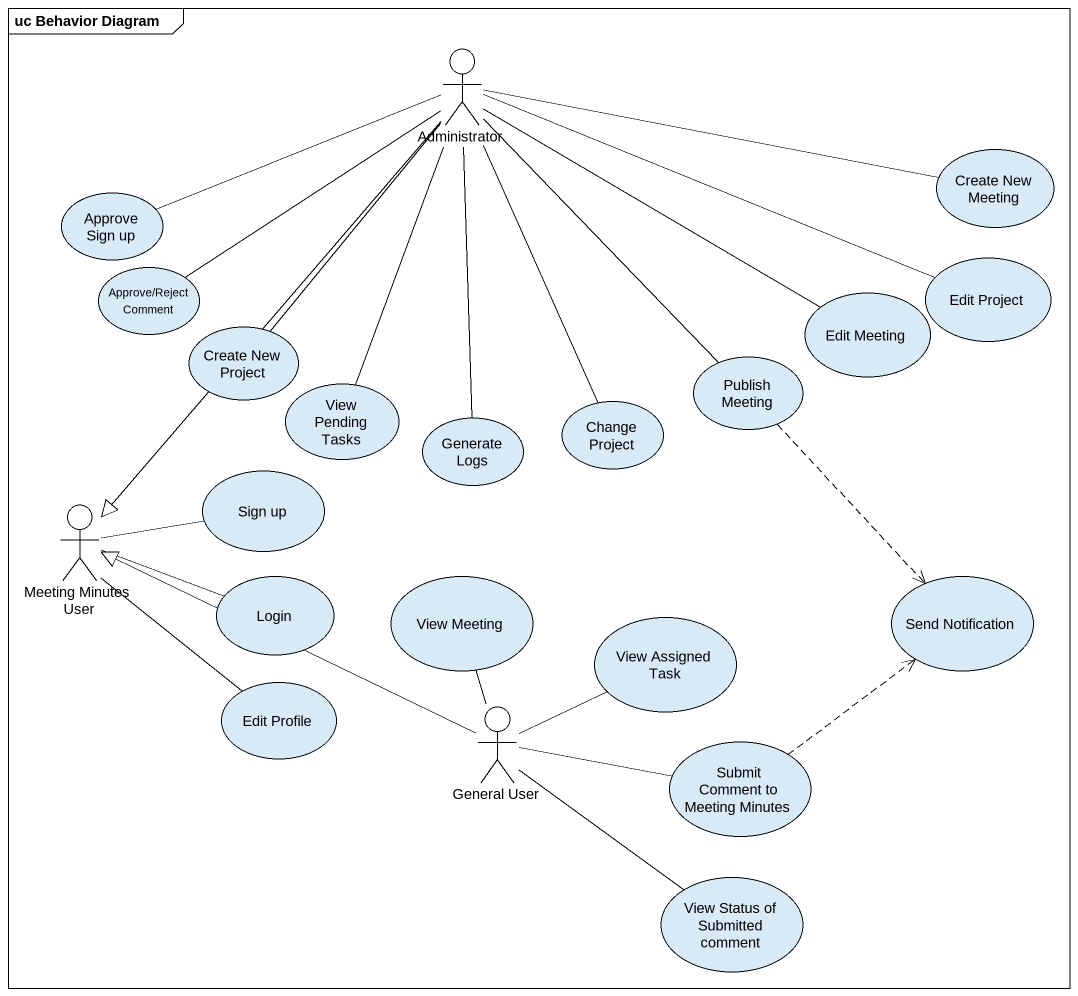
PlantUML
@startuml
mainframe uc Behavior Diagram
actor Administrator
usecase "Approve Sign up" as Approve_Sign_up
usecase "Create New Meeting" as Create_New_Meeting
usecase "Edit Project" as Edit_Project
usecase "Approve/Reject Comment" as Approve_Reject_Comment
usecase "Edit Meeting" as Edit_Meeting
usecase "Create New Project" as Create_New_Project
usecase "Publish Meeting" as Publish_Meeting
usecase "View Pending Tasks" as View_Pending_Tasks
usecase "Generate Logs" as Generate_Logs
usecase "Change Project" as Change_Project
usecase "Sign up" as Sign_up
actor "Meeting Minutes User" as Meeting_Minutes_User
usecase Login
usecase "View Meeting" as View_Meeting
usecase "View Assigned Task" as View_Assigned_Task
usecase "Send Notification" as Send_Notification
usecase "Edit Profile" as Edit_Profile
actor "General User" as General_User
usecase "Submit Comment to Meeting Minutes" as Submit_Comment_to_Meeting
usecase "View Status of Submitted comment" as View_Status_of_Submitted
Administrator --|> Meeting_Minutes_User
Approve_Sign_up -right- Administrator
Create_New_Meeting -left- Administrator
Edit_Project -left- Administrator
Approve_Reject_Comment -up- Administrator
Edit_Meeting -left- Administrator
Create_New_Project -up- Administrator
Publish_Meeting -up- Administrator
Publish_Meeting ..> Send_Notification
View_Pending_Tasks -up- Administrator
Generate_Logs -up- Administrator
Change_Project -up- Administrator
Sign_up -left- Meeting_Minutes_User
Login -left- Meeting_Minutes_User
View_Meeting -- General_User
View_Assigned_Task -- General_User
Edit_Profile -up- Meeting_Minutes_User
General_User -left-|> Meeting_Minutes_User
Submit_Comment_to_Meeting .up.> Send_Notification
Submit_Comment_to_Meeting -left- General_User
View_Status_of_Submitted -up- General_User
@enduml
